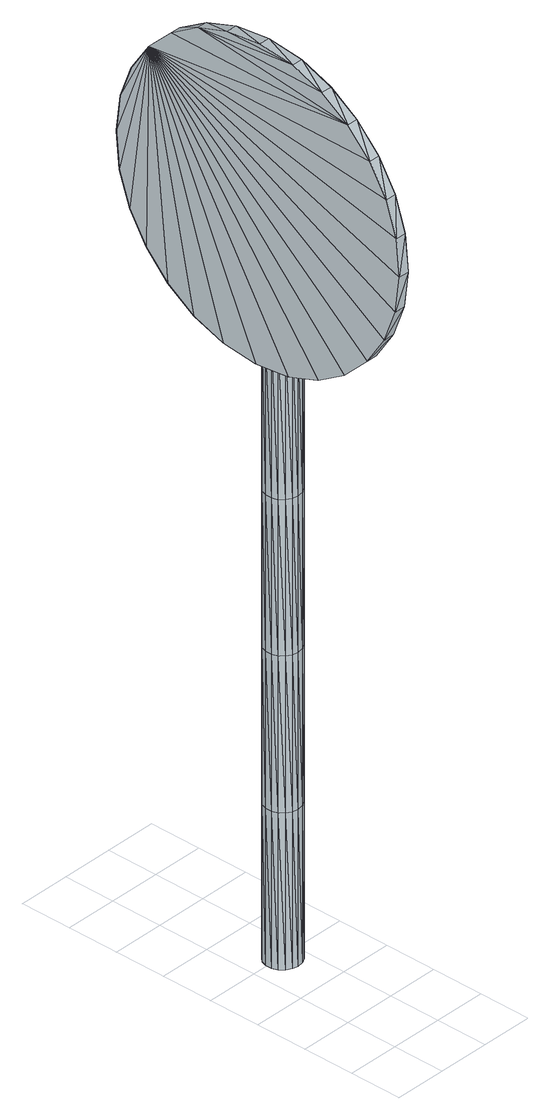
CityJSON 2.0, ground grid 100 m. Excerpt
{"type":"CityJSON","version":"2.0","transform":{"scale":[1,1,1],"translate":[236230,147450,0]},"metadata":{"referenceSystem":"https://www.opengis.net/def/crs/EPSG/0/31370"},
"CityObjects":{
"object1":{"type":"GenericCityObject","attributes":{"cluster":82,"mean_distance_to_centroid":0.0125,"new_centroid_x":236184.99,"new_centroid_y":147825.34,"mean_distance_to_camera":8.97,"H1":0,"H2":0,"Z_final":107.59,"cluster2":-1,"proj_x":236186.56,"proj_y":147827.08,"id_line":53846,"bearing_l":132.05,"distance":2.35,"orientation":"right","G_obj":132.05},"geometry":[{"type":"MultiSurface","lod":"2","boundaries":[[[0,1,2]],[[2,1,3]],[[3,1,4]],[[4,1,5]],[[5,1,6]],[[1,7,6]],[[1,8,7]],[[1,9,8]],[[1,10,9]],[[1,11,10]],[[1,12,11]],[[1,13,12]],[[1,14,13]],[[15,14,1]],[[16,15,1]],[[17,16,1]],[[18,17,1]],[[0,18,1]],[[19,20,0]],[[19,0,2]],[[21,19,2]],[[21,2,3]],[[21,3,22]],[[22,3,4]],[[22,4,23]],[[23,4,5]],[[23,5,24]],[[24,5,6]],[[24,6,25]],[[25,6,7]],[[25,7,26]],[[26,7,8]],[[26,8,27]],[[8,9,27]],[[27,9,28]],[[9,10,28]],[[10,29,28]],[[10,11,29]],[[11,30,29]],[[11,12,30]],[[30,12,31]],[[31,12,13]],[[31,13,32]],[[32,13,14]],[[32,14,33]],[[33,14,15]],[[33,15,34]],[[34,15,16]],[[34,16,35]],[[35,16,17]],[[36,35,17]],[[18,36,17]],[[20,36,18]],[[20,18,0]],[[37,38,20]],[[37,20,19]],[[39,37,19]],[[21,39,19]],[[39,21,40]],[[40,21,22]],[[40,22,41]],[[41,22,23]],[[41,23,42]],[[42,23,24]],[[42,24,43]],[[43,24,25]],[[43,25,44]],[[44,25,26]],[[26,45,44]],[[26,27,45]],[[27,46,45]],[[27,28,46]],[[28,47,46]],[[28,29,47]],[[47,29,48]],[[29,30,48]],[[48,30,49]],[[49,30,31]],[[49,31,50]],[[50,31,32]],[[50,32,51]],[[51,32,33]],[[51,33,52]],[[52,33,34]],[[52,34,53]],[[53,34,35]],[[54,53,35]],[[54,35,36]],[[38,54,36]],[[38,36,20]],[[55,56,38]],[[55,38,37]],[[57,55,37]],[[57,37,39]],[[57,39,58]],[[58,39,40]],[[58,40,59]],[[59,40,41]],[[59,41,60]],[[60,41,42]],[[60,42,61]],[[61,42,43]],[[61,43,62]],[[62,43,44]],[[44,63,62]],[[44,45,63]],[[45,64,63]],[[45,46,64]],[[46,65,64]],[[46,47,65]],[[47,66,65]],[[47,48,66]],[[66,48,67]],[[67,48,49]],[[67,49,68]],[[68,49,50]],[[68,50,69]],[[69,50,51]],[[69,51,70]],[[70,51,52]],[[70,52,71]],[[71,52,53]],[[72,71,53]],[[72,53,54]],[[56,72,54]],[[56,54,38]],[[73,74,56]],[[73,56,55]],[[75,73,55]],[[75,55,57]],[[75,57,76]],[[76,57,58]],[[76,58,77]],[[77,58,59]],[[77,59,78]],[[78,59,60]],[[78,60,79]],[[79,60,61]],[[79,61,80]],[[80,61,62]],[[62,81,80]],[[62,63,81]],[[63,82,81]],[[63,64,82]],[[64,83,82]],[[64,65,83]],[[65,84,83]],[[65,66,84]],[[84,66,85]],[[85,66,67]],[[85,67,86]],[[86,67,68]],[[86,68,87]],[[87,68,69]],[[87,69,88]],[[88,69,70]],[[88,70,89]],[[89,70,71]],[[90,89,71]],[[90,71,72]],[[74,90,72]],[[74,72,56]],[[91,92,74]],[[91,74,73]],[[93,91,73]],[[93,73,75]],[[93,75,94]],[[94,75,76]],[[94,76,95]],[[95,76,77]],[[95,77,96]],[[96,77,78]],[[96,78,97]],[[97,78,79]],[[97,79,98]],[[98,79,80]],[[80,99,98]],[[80,81,99]],[[81,100,99]],[[81,82,100]],[[82,101,100]],[[82,83,101]],[[83,102,101]],[[83,84,102]],[[102,84,103]],[[103,84,85]],[[103,85,104]],[[104,85,86]],[[104,86,105]],[[105,86,87]],[[105,87,106]],[[106,87,88]],[[106,88,107]],[[107,88,89]],[[108,107,89]],[[108,89,90]],[[92,108,90]],[[92,90,74]],[[92,91,109]],[[91,93,109]],[[93,94,109]],[[94,95,109]],[[95,96,109]],[[109,96,97]],[[109,97,98]],[[109,98,99]],[[109,99,100]],[[109,100,101]],[[109,101,102]],[[109,102,103]],[[109,103,104]],[[105,109,104]],[[106,109,105]],[[107,109,106]],[[108,109,107]],[[92,109,108]],[[110,111,112]],[[113,112,114]],[[115,112,113]],[[116,112,115]],[[117,112,116]],[[118,112,117]],[[119,112,118]],[[120,112,119]],[[121,112,120]],[[122,112,121]],[[122,123,112]],[[123,110,112]],[[111,124,112]],[[124,125,112]],[[125,126,112]],[[126,127,112]],[[127,128,112]],[[128,129,112]],[[129,130,112]],[[130,131,112]],[[112,131,132]],[[131,133,132]],[[131,134,133]],[[133,134,135]],[[133,135,136]],[[135,137,136]],[[133,136,138]],[[136,139,138]],[[136,137,139]],[[137,140,139]],[[137,135,140]],[[135,141,140]],[[135,134,141]],[[134,142,141]],[[134,131,142]],[[131,143,142]],[[131,130,143]],[[143,130,144]],[[144,130,129]],[[144,129,145]],[[145,129,128]],[[145,128,146]],[[146,127,147]],[[147,127,126]],[[147,126,148]],[[148,126,125]],[[148,125,149]],[[149,125,124]],[[150,149,124]],[[150,124,111]],[[151,150,111]],[[151,111,110]],[[152,151,110]],[[152,110,123]],[[146,128,127]],[[153,123,122]],[[154,153,122]],[[154,122,121]],[[155,154,121]],[[155,121,120]],[[156,155,120]],[[156,120,119]],[[157,156,119]],[[157,119,118]],[[157,118,158]],[[158,118,117]],[[158,117,159]],[[153,152,123]],[[159,117,116]],[[159,116,160]],[[160,116,115]],[[160,115,161]],[[161,115,113]],[[161,113,162]],[[162,113,114]],[[162,114,163]],[[163,114,112]],[[163,112,164]],[[164,112,132]],[[132,165,164]],[[132,133,165]],[[133,138,165]],[[138,139,140]],[[161,162,163]],[[160,161,163]],[[159,160,163]],[[158,159,163]],[[157,158,163]],[[156,157,163]],[[155,156,163]],[[154,155,163]],[[153,154,163]],[[153,163,152]],[[152,163,151]],[[151,163,150]],[[150,163,149]],[[149,163,148]],[[148,163,147]],[[147,163,146]],[[146,163,145]],[[145,163,144]],[[144,163,143]],[[143,163,142]],[[163,164,142]],[[142,164,165]],[[142,165,141]],[[165,140,141]],[[165,138,140]],[[166,167,168]],[[168,167,169]],[[170,168,169]],[[170,169,171]],[[170,171,172]],[[172,171,173]],[[172,173,174]],[[174,173,175]],[[174,175,176]],[[176,175,177]],[[176,177,178]],[[178,177,179]],[[178,179,180]],[[180,179,181]],[[180,181,182]],[[182,181,183]],[[182,183,184]],[[184,183,185]],[[184,185,186]],[[186,185,187]],[[186,187,188]],[[188,187,189]],[[188,189,190]],[[190,189,191]],[[192,190,191]],[[192,191,193]],[[194,192,193]],[[194,193,195]],[[196,194,195]],[[196,195,197]],[[198,196,197]],[[198,197,199]],[[200,198,199]],[[200,199,201]],[[202,200,201]],[[202,201,203]],[[204,202,203]],[[204,203,205]],[[206,204,205]],[[206,205,207]],[[208,206,207]],[[208,207,209]],[[210,208,209]],[[210,209,211]],[[212,210,211]],[[212,211,213]],[[214,212,213]],[[214,213,215]],[[216,214,215]],[[216,215,217]],[[216,217,218]],[[218,217,219]],[[218,219,220]],[[220,219,221]],[[220,221,222]],[[222,221,223]],[[222,223,224]],[[224,223,225]],[[224,225,226]],[[226,225,227]],[[226,227,228]],[[228,227,229]],[[228,229,230]],[[230,229,231]],[[230,231,232]],[[232,231,233]],[[232,233,234]],[[234,233,235]],[[234,235,236]],[[236,235,237]],[[236,237,238]],[[238,237,239]],[[240,238,239]],[[240,239,241]],[[240,241,242]],[[242,241,243]],[[243,244,242]],[[243,245,244]],[[244,245,246]],[[246,245,247]],[[246,247,248]],[[248,247,249]],[[248,249,250]],[[250,249,251]],[[250,251,252]],[[252,251,253]],[[252,253,254]],[[254,253,255]],[[254,255,256]],[[256,255,257]],[[256,257,258]],[[258,257,259]],[[258,259,260]],[[260,259,261]],[[260,261,262]],[[262,261,263]],[[262,263,264]],[[264,263,265]],[[264,265,266]],[[266,265,267]],[[266,267,268]],[[268,267,269]],[[269,270,268]],[[269,271,270]],[[271,272,270]],[[271,273,272]],[[273,274,272]],[[273,275,274]],[[275,276,274]],[[275,277,276]],[[277,278,276]],[[277,279,278]],[[279,280,278]],[[279,281,280]],[[281,282,280]],[[281,283,282]],[[283,284,282]],[[283,285,284]],[[285,286,284]],[[285,287,286]],[[287,288,286]],[[287,289,288]],[[289,290,288]],[[289,291,290]],[[290,291,292]],[[292,291,293]],[[292,293,294]],[[294,293,295]],[[294,295,296]],[[296,295,297]],[[296,297,298]],[[298,297,299]],[[298,299,300]],[[300,299,301]],[[300,301,302]],[[302,301,303]],[[302,303,304]],[[304,303,305]],[[304,305,306]],[[306,305,307]],[[306,307,308]],[[308,307,309]],[[308,309,310]],[[310,309,311]],[[310,311,312]],[[312,311,313]],[[313,166,312]],[[313,167,166]],[[169,167,313]],[[169,313,171]],[[171,313,311]],[[173,171,311]],[[173,311,309]],[[175,173,309]],[[175,309,307]],[[177,175,307]],[[177,307,305]],[[179,177,305]],[[179,305,303]],[[181,179,303]],[[181,303,301]],[[183,181,301]],[[183,301,299]],[[183,299,297]],[[185,183,297]],[[185,297,295]],[[187,185,295]],[[187,295,293]],[[189,187,293]],[[189,293,291]],[[189,291,289]],[[189,289,287]],[[191,189,287]],[[191,287,285]],[[193,191,285]],[[195,193,285]],[[195,285,283]],[[197,195,283]],[[199,197,283]],[[201,199,283]],[[201,283,281]],[[203,201,281]],[[205,203,281]],[[205,281,279]],[[205,279,207]],[[207,279,209]],[[209,279,277]],[[209,277,211]],[[211,277,275]],[[211,275,213]],[[213,275,273]],[[213,273,215]],[[215,273,271]],[[215,271,217]],[[217,271,219]],[[219,271,269]],[[219,269,221]],[[221,269,223]],[[223,269,267]],[[223,267,225]],[[225,267,265]],[[225,265,227]],[[227,265,263]],[[227,263,229]],[[229,263,261]],[[229,261,231]],[[231,261,259]],[[231,259,257]],[[231,257,233]],[[233,257,255]],[[233,255,235]],[[235,255,253]],[[235,253,237]],[[253,251,237]],[[237,251,249]],[[237,249,239]],[[249,247,239]],[[239,247,245]],[[239,245,241]],[[241,245,243]],[[240,242,244]],[[168,312,166]],[[170,312,168]],[[170,310,312]],[[172,310,170]],[[172,308,310]],[[174,308,172]],[[174,306,308]],[[176,306,174]],[[176,304,306]],[[178,304,176]],[[178,302,304]],[[180,302,178]],[[180,300,302]],[[182,300,180]],[[182,298,300]],[[182,296,298]],[[184,296,182]],[[184,294,296]],[[186,294,184]],[[186,292,294]],[[188,292,186]],[[188,290,292]],[[188,288,290]],[[188,286,288]],[[190,286,188]],[[190,284,286]],[[192,284,190]],[[194,284,192]],[[194,282,284]],[[196,282,194]],[[198,282,196]],[[200,282,198]],[[200,280,282]],[[202,280,200]],[[204,280,202]],[[204,278,280]],[[204,206,278]],[[206,208,278]],[[208,276,278]],[[208,210,276]],[[210,274,276]],[[210,212,274]],[[212,272,274]],[[212,214,272]],[[214,270,272]],[[214,216,270]],[[216,218,270]],[[218,268,270]],[[218,220,268]],[[220,222,268]],[[222,266,268]],[[222,224,266]],[[224,264,266]],[[224,226,264]],[[226,262,264]],[[226,228,262]],[[228,260,262]],[[228,230,260]],[[230,258,260]],[[230,256,258]],[[230,232,256]],[[232,254,256]],[[232,234,254]],[[234,252,254]],[[234,236,252]],[[252,236,250]],[[236,248,250]],[[236,238,248]],[[248,238,246]],[[238,244,246]],[[238,240,244]],[[314,315,316]],[[316,315,317]],[[318,316,317]],[[318,317,319]],[[318,319,320]],[[320,319,321]],[[320,321,322]],[[322,321,323]],[[322,323,324]],[[324,323,325]],[[324,325,326]],[[326,325,327]],[[326,327,328]],[[328,327,329]],[[328,329,330]],[[330,329,331]],[[330,331,332]],[[332,331,333]],[[332,333,334]],[[334,333,335]],[[334,335,336]],[[336,335,337]],[[336,337,338]],[[338,337,339]],[[340,338,339]],[[340,339,341]],[[342,340,341]],[[342,341,343]],[[344,342,343]],[[344,343,345]],[[346,344,345]],[[346,345,347]],[[348,346,347]],[[348,347,349]],[[350,348,349]],[[350,349,351]],[[352,350,351]],[[352,351,353]],[[354,352,353]],[[354,353,355]],[[356,354,355]],[[356,355,357]],[[358,356,357]],[[358,357,359]],[[360,358,359]],[[360,359,361]],[[362,360,361]],[[362,361,363]],[[364,362,363]],[[364,363,365]],[[364,365,366]],[[366,365,367]],[[366,367,368]],[[368,367,369]],[[368,369,370]],[[370,369,371]],[[370,371,372]],[[372,371,373]],[[372,373,374]],[[374,373,375]],[[374,375,376]],[[376,375,377]],[[376,377,378]],[[378,377,379]],[[378,379,380]],[[380,379,381]],[[380,381,382]],[[382,381,383]],[[382,383,384]],[[384,383,385]],[[384,385,386]],[[386,385,387]],[[388,386,387]],[[388,387,389]],[[388,389,390]],[[390,389,391]],[[391,392,390]],[[391,393,392]],[[392,393,394]],[[394,393,395]],[[394,395,396]],[[396,395,397]],[[396,397,398]],[[398,397,399]],[[398,399,400]],[[400,399,401]],[[400,401,402]],[[402,401,403]],[[402,403,404]],[[404,403,405]],[[404,405,406]],[[406,405,407]],[[406,407,408]],[[408,407,409]],[[408,409,410]],[[410,409,411]],[[410,411,412]],[[412,411,413]],[[412,413,414]],[[414,413,415]],[[414,415,416]],[[416,415,417]],[[417,418,416]],[[417,419,418]],[[419,420,418]],[[419,421,420]],[[421,422,420]],[[421,423,422]],[[423,424,422]],[[423,425,424]],[[425,426,424]],[[425,427,426]],[[427,428,426]],[[427,429,428]],[[429,430,428]],[[429,431,430]],[[431,432,430]],[[431,433,432]],[[433,434,432]],[[433,435,434]],[[435,436,434]],[[435,437,436]],[[437,438,436]],[[437,439,438]],[[438,439,440]],[[440,439,441]],[[440,441,442]],[[442,441,443]],[[442,443,444]],[[444,443,445]],[[444,445,446]],[[446,445,447]],[[446,447,448]],[[448,447,449]],[[448,449,450]],[[450,449,451]],[[450,451,452]],[[452,451,453]],[[452,453,454]],[[454,453,455]],[[454,455,456]],[[456,455,457]],[[456,457,458]],[[458,457,459]],[[458,459,460]],[[460,459,461]],[[461,314,460]],[[461,315,314]],[[317,315,461]],[[317,461,319]],[[319,461,459]],[[321,319,459]],[[321,459,457]],[[323,321,457]],[[323,457,455]],[[325,323,455]],[[325,455,453]],[[327,325,453]],[[327,453,451]],[[329,327,451]],[[329,451,449]],[[331,329,449]],[[331,449,447]],[[331,447,445]],[[333,331,445]],[[333,445,443]],[[335,333,443]],[[335,443,441]],[[337,335,441]],[[337,441,439]],[[337,439,437]],[[337,437,435]],[[339,337,435]],[[339,435,433]],[[341,339,433]],[[343,341,433]],[[343,433,431]],[[345,343,431]],[[347,345,431]],[[349,347,431]],[[349,431,429]],[[351,349,429]],[[353,351,429]],[[353,429,427]],[[353,427,355]],[[355,427,357]],[[357,427,425]],[[357,425,359]],[[359,425,423]],[[359,423,361]],[[361,423,421]],[[361,421,363]],[[363,421,419]],[[363,419,365]],[[365,419,367]],[[367,419,417]],[[367,417,369]],[[369,417,371]],[[371,417,415]],[[371,415,373]],[[373,415,413]],[[373,413,375]],[[375,413,411]],[[375,411,377]],[[377,411,409]],[[377,409,379]],[[379,409,407]],[[379,407,405]],[[379,405,381]],[[381,405,403]],[[381,403,383]],[[383,403,401]],[[383,401,385]],[[401,399,385]],[[385,399,397]],[[385,397,387]],[[397,395,387]],[[387,395,393]],[[387,393,389]],[[389,393,391]],[[388,390,392]],[[316,460,314]],[[318,460,316]],[[318,458,460]],[[320,458,318]],[[320,456,458]],[[322,456,320]],[[322,454,456]],[[324,454,322]],[[324,452,454]],[[326,452,324]],[[326,450,452]],[[328,450,326]],[[328,448,450]],[[330,448,328]],[[330,446,448]],[[330,444,446]],[[332,444,330]],[[332,442,444]],[[334,442,332]],[[334,440,442]],[[336,440,334]],[[336,438,440]],[[336,436,438]],[[336,434,436]],[[338,434,336]],[[338,432,434]],[[340,432,338]],[[342,432,340]],[[342,430,432]],[[344,430,342]],[[346,430,344]],[[348,430,346]],[[348,428,430]],[[350,428,348]],[[352,428,350]],[[352,426,428]],[[352,354,426]],[[354,356,426]],[[356,424,426]],[[356,358,424]],[[358,422,424]],[[358,360,422]],[[360,420,422]],[[360,362,420]],[[362,418,420]],[[362,364,418]],[[364,366,418]],[[366,416,418]],[[366,368,416]],[[368,370,416]],[[370,414,416]],[[370,372,414]],[[372,412,414]],[[372,374,412]],[[374,410,412]],[[374,376,410]],[[376,408,410]],[[376,378,408]],[[378,406,408]],[[378,404,406]],[[378,380,404]],[[380,402,404]],[[380,382,402]],[[382,400,402]],[[382,384,400]],[[400,384,398]],[[384,396,398]],[[384,386,396]],[[396,386,394]],[[386,392,394]],[[386,388,392]]]}]}
},
"vertices":[
[64,330,2],[64,296,2],[76,328,2],[86,322,2],[93,313,2],[97,302,2],[97,290,2],[93,279,2],[86,271,2],[76,265,2],[64,263,2],[53,265,2],[43,271,2],[35,279,2],[31,290,2],[31,302,2],[35,313,2],[43,322,2],[53,328,2],[76,328,300],[64,330,300],[86,322,300],[93,313,300],[97,302,300],[97,290,300],[93,279,300],[86,271,300],[76,265,300],[64,263,300],[53,265,300],[43,271,300],[35,279,300],[31,290,300],[31,302,300],[35,313,300],[43,322,300],[53,328,300],[76,328,598],[64,330,598],[86,322,598],[93,313,598],[97,302,598],[97,290,598],[93,279,598],[86,271,598],[76,265,598],[64,263,598],[53,265,598],[43,271,598],[35,279,598],[31,290,598],[31,302,598],[35,313,598],[43,322,598],[53,328,598],[76,328,895],[64,330,895],[86,322,895],[93,313,895],[97,302,895],[97,290,895],[93,279,895],[86,271,895],[76,265,895],[64,263,895],[53,265,895],[43,271,895],[35,279,895],[31,290,895],[31,302,895],[35,313,895],[43,322,895],[53,328,895],[76,328,1193],[64,330,1193],[86,322,1193],[93,313,1193],[97,302,1193],[97,290,1193],[93,279,1193],[86,271,1193],[76,265,1193],[64,263,1193],[53,265,1193],[43,271,1193],[35,279,1193],[31,290,1193],[31,302,1193],[35,313,1193],[43,322,1193],[53,328,1193],[76,328,1491],[64,330,1491],[86,322,1491],[93,313,1491],[97,302,1491],[97,290,1491],[93,279,1491],[86,271,1491],[76,265,1491],[64,263,1491],[53,265,1491],[43,271,1491],[35,279,1491],[31,290,1491],[31,302,1491],[35,313,1491],[43,322,1491],[53,328,1491],[64,296,1491],[29,170,1185],[29,114,1221],[38,538,1645],[36,596,1525],[37,574,1589],[35,604,1456],[34,596,1387],[33,574,1324],[31,538,1268],[31,491,1221],[30,435,1185],[29,372,1162],[29,303,1154],[29,233,1162],[30,67,1268],[31,31,1324],[32,9,1387],[33,1,1456],[34,9,1525],[35,31,1589],[36,67,1645],[37,114,1692],[39,491,1692],[39,435,1727],[38,170,1727],[39,233,1750],[39,372,1750],[39,303,1758],[18,372,1750],[18,303,1758],[18,233,1750],[17,170,1728],[16,114,1692],[15,67,1645],[14,31,1589],[13,9,1526],[12,1,1457],[11,9,1387],[10,31,1324],[9,67,1268],[8,114,1221],[8,170,1185],[8,233,1163],[8,303,1155],[8,372,1163],[9,435,1185],[10,491,1221],[11,538,1268],[12,574,1324],[13,597,1387],[14,604,1457],[15,597,1526],[16,574,1589],[17,538,1645],[18,491,1692],[18,435,1728],[21,407,1304],[21,407,1265],[55,406,1304],[55,406,1265],[54,387,1304],[54,387,1265],[76,379,1304],[76,379,1265],[80,377,1304],[80,377,1265],[83,376,1304],[83,376,1265],[87,374,1304],[87,374,1265],[90,372,1304],[90,372,1265],[93,370,1304],[93,370,1265],[97,368,1304],[97,368,1265],[100,366,1304],[100,366,1265],[110,358,1304],[110,358,1265],[112,356,1304],[112,356,1265],[115,353,1304],[115,353,1265],[117,350,1304],[117,350,1265],[118,347,1304],[118,347,1265],[119,344,1304],[119,344,1265],[120,340,1304],[120,340,1265],[120,337,1304],[120,337,1265],[120,302,1304],[120,302,1265],[117,283,1304],[117,283,1265],[116,278,1304],[116,278,1265],[115,273,1304],[115,273,1265],[112,269,1304],[112,269,1265],[110,265,1304],[110,265,1265],[106,261,1304],[106,261,1265],[103,257,1304],[103,257,1265],[99,254,1304],[99,254,1265],[98,254,1304],[98,254,1265],[94,252,1304],[94,252,1265],[89,250,1304],[89,250,1265],[84,248,1304],[84,248,1265],[79,246,1304],[79,246,1265],[74,245,1304],[74,245,1265],[69,245,1304],[69,245,1265],[63,244,1304],[63,244,1265],[51,244,1304],[51,244,1265],[49,219,1304],[49,219,1265],[20,218,1304],[20,218,1265],[21,249,1304],[21,249,1265],[41,263,1304],[41,263,1265],[58,262,1304],[58,262,1265],[61,262,1304],[61,262,1265],[64,262,1304],[64,262,1265],[68,262,1304],[68,262,1265],[71,263,1304],[71,263,1265],[74,263,1304],[74,263,1265],[78,264,1304],[78,264,1265],[81,265,1304],[81,265,1265],[84,266,1304],[84,266,1265],[87,268,1304],[87,268,1265],[89,270,1304],[89,270,1265],[91,272,1304],[91,272,1265],[92,275,1304],[92,275,1265],[93,278,1304],[93,278,1265],[94,281,1304],[94,281,1265],[96,300,1304],[96,300,1265],[96,337,1304],[96,337,1265],[95,339,1304],[95,339,1265],[95,341,1304],[95,341,1265],[94,343,1304],[94,343,1265],[93,345,1304],[93,345,1265],[91,347,1304],[91,347,1265],[90,348,1304],[90,348,1265],[88,350,1304],[88,350,1265],[85,351,1304],[85,351,1265],[83,352,1304],[83,352,1265],[81,353,1304],[81,353,1265],[79,354,1304],[79,354,1265],[76,354,1304],[76,354,1265],[74,355,1304],[74,355,1265],[71,356,1304],[71,356,1265],[51,360,1304],[51,360,1265],[27,373,1304],[27,373,1265],[29,407,1473],[29,407,1434],[63,406,1473],[63,406,1434],[62,387,1473],[62,387,1434],[84,379,1473],[84,379,1434],[88,377,1473],[88,377,1434],[91,376,1473],[91,376,1434],[95,374,1473],[95,374,1434],[98,372,1473],[98,372,1434],[101,370,1473],[101,370,1434],[105,368,1473],[105,368,1434],[108,366,1473],[108,366,1434],[118,358,1473],[118,358,1434],[120,356,1473],[120,356,1434],[123,353,1473],[123,353,1434],[125,350,1473],[125,350,1434],[126,347,1473],[126,347,1434],[127,344,1473],[127,344,1434],[128,340,1473],[128,340,1434],[128,337,1473],[128,337,1434],[128,302,1473],[128,302,1434],[125,283,1473],[125,283,1434],[124,278,1473],[124,278,1434],[123,273,1473],[123,273,1434],[120,269,1473],[120,269,1434],[118,265,1473],[118,265,1434],[114,261,1473],[114,261,1434],[111,257,1473],[111,257,1434],[107,254,1473],[107,254,1434],[106,254,1473],[106,254,1434],[102,252,1473],[102,252,1434],[97,250,1473],[97,250,1434],[92,248,1473],[92,248,1434],[87,246,1473],[87,246,1434],[82,245,1473],[82,245,1434],[77,245,1473],[77,245,1434],[71,244,1473],[71,244,1434],[59,244,1473],[59,244,1434],[57,219,1473],[57,219,1434],[28,218,1473],[28,218,1434],[29,249,1473],[29,249,1434],[49,263,1473],[49,263,1434],[66,262,1473],[66,262,1434],[69,262,1473],[69,262,1434],[72,262,1473],[72,262,1434],[76,262,1473],[76,262,1434],[79,263,1473],[79,263,1434],[82,263,1473],[82,263,1434],[86,264,1473],[86,264,1434],[89,265,1473],[89,265,1434],[92,266,1473],[92,266,1434],[95,268,1473],[95,268,1434],[97,270,1473],[97,270,1434],[99,272,1473],[99,272,1434],[100,275,1473],[100,275,1434],[101,278,1473],[101,278,1434],[102,281,1473],[102,281,1434],[104,300,1473],[104,300,1434],[104,337,1473],[104,337,1434],[103,339,1473],[103,339,1434],[103,341,1473],[103,341,1434],[102,343,1473],[102,343,1434],[101,345,1473],[101,345,1434],[99,347,1473],[99,347,1434],[98,348,1473],[98,348,1434],[96,350,1473],[96,350,1434],[93,351,1473],[93,351,1434],[91,352,1473],[91,352,1434],[89,353,1473],[89,353,1434],[87,354,1473],[87,354,1434],[84,354,1473],[84,354,1434],[82,355,1473],[82,355,1434],[79,356,1473],[79,356,1434],[59,360,1473],[59,360,1434],[35,373,1473],[35,373,1434]
]}
